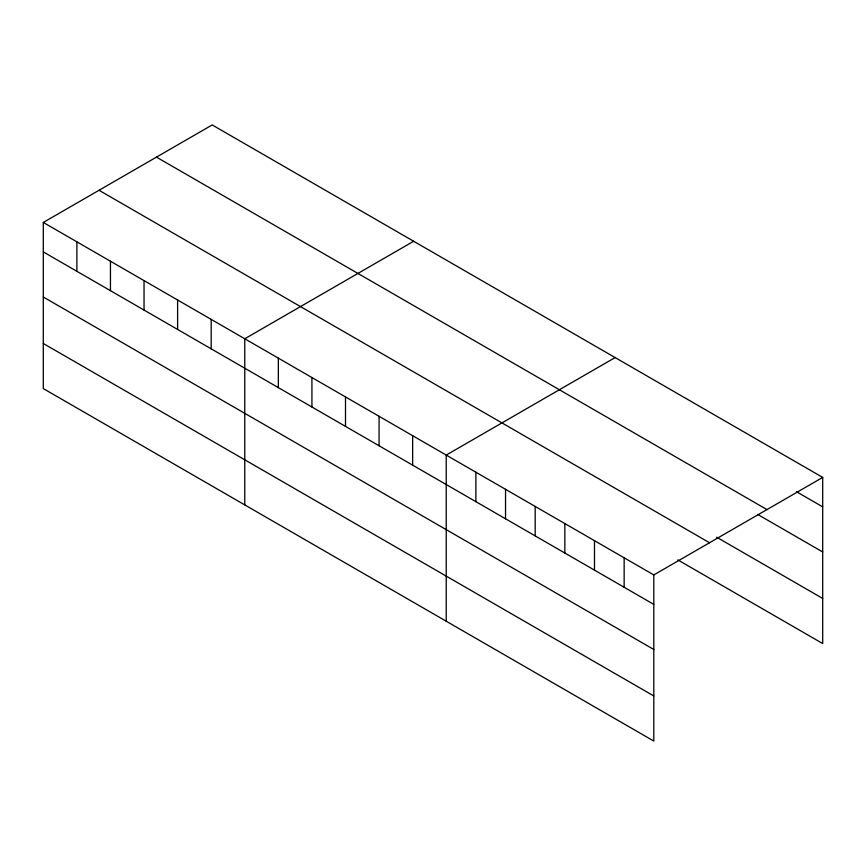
<?xml version="1.0" encoding="UTF-8"?>
<svg xmlns="http://www.w3.org/2000/svg" width="866" height="866" viewBox="0 0 866 866"><rect width="100%" height="100%" fill="white"/><g stroke="black" fill="none" stroke-linecap="round" stroke-linejoin="round"><path stroke-width="1.3" d="M43.3 222.454L653.798 574.927L653.798 741.058L43.3 388.585L43.3 222.454L212.202 124.942L822.7 477.415L822.7 643.546L677.862 559.923M413.667 241.257L244.764 338.768L244.764 504.9M615.131 357.571L446.228 455.083L446.228 621.214M653.798 574.927L822.7 477.415M796.471 491.715L822.7 506.859M156.465 157.125L766.962 509.587M757.696 514.436L822.7 551.967M716.637 537.201L822.7 598.438M99.038 190.282L709.535 542.744M43.3 251.909L653.798 604.381M43.3 297.016L653.798 649.478M43.3 343.488L653.798 695.95M624.148 557.801L624.148 587.256M594.487 540.687L594.487 570.142M564.838 523.562L564.838 553.017M535.188 506.448L535.188 535.902M505.538 489.322L505.538 518.777M475.878 472.208L475.878 501.663M412.649 435.695L412.649 465.15M379.07 416.319L379.07 445.763M345.502 396.931L345.502 426.386M311.922 377.544L311.922 406.998M278.343 358.156L278.343 387.611M211.185 319.381L211.185 348.836M177.606 300.004L177.606 329.448M144.037 280.616L144.037 310.071M110.458 261.229L110.458 290.684M76.879 241.841L76.879 271.296"/></g></svg>
